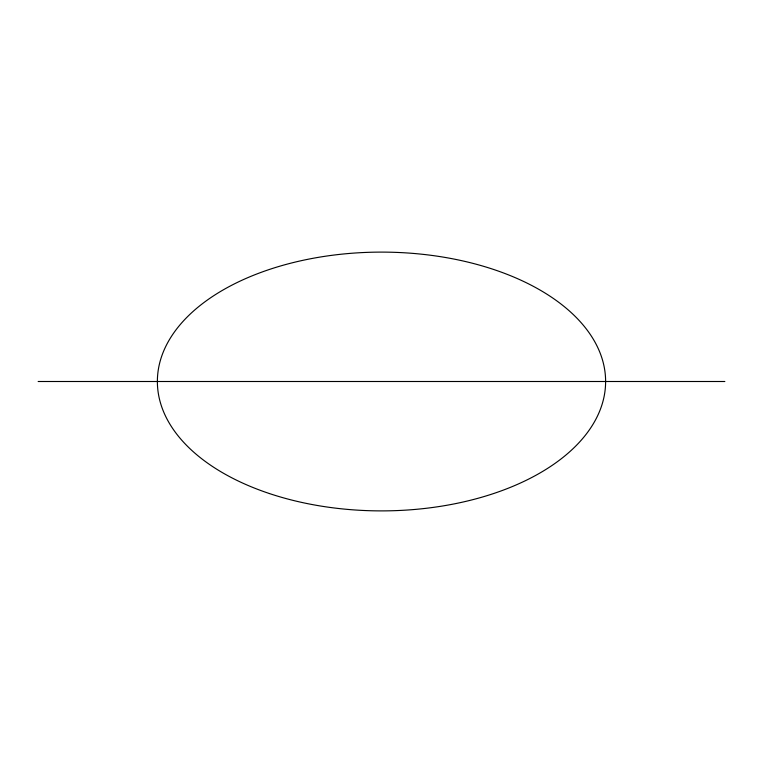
<?xml version="1.0" encoding="UTF-8"?>
<svg xmlns="http://www.w3.org/2000/svg" width="763" height="763" viewBox="0 0 763 763"><rect width="100%" height="100%" fill="white"/><g stroke="black" fill="none" stroke-linecap="round" stroke-linejoin="round"><path stroke-width="1.14" d="M38.15 381.5L724.85 381.5M269.444 493.556A224.112 129.386 0 0 0 605.612 381.5A224.112 129.386 0 0 0 269.444 269.444A224.112 129.386 0 0 0 269.444 493.556"/></g></svg>
